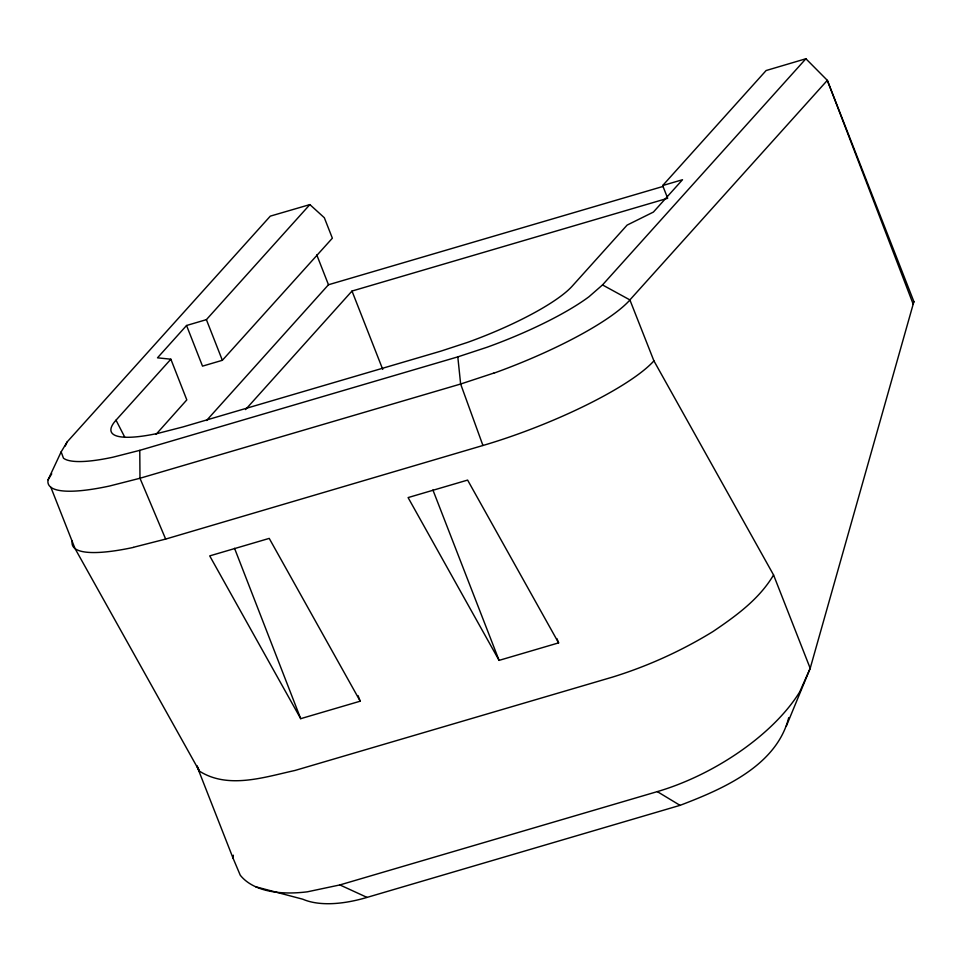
<?xml version="1.0" encoding="UTF-8"?>
<svg xmlns="http://www.w3.org/2000/svg" width="962" height="962" viewBox="0 0 962 962"><rect width="100%" height="100%" fill="white"/><g stroke="black" fill="none" stroke-linecap="round" stroke-linejoin="round"><path stroke-width="1.44" d="M667.496 197.823L662.674 185.546L766.125 70.527L805.903 58.754L827.332 80.339L913.9 301.635L810.196 668.325L799.699 691.943A145.202 69.288 -29.2 0 1 657.311 791.618L339.887 884.932L307.407 891.81A145.13 69.252 -29.2 0 1 240.247 875.192L233.057 858.176L233.321 855.206M255.76 886.796L302.862 899.229A110.582 52.766 -29.2 0 0 367.039 897.402L680.038 805.35C722.294 789.213 776.538 766.113 788.72 717.64M786.267 726.286L810.196 668.325L773.568 574.975L653.907 360.846L629.894 299.904L602.513 284.932L588.997 296.729A122.667 25.746 -21.4 0 1 486.868 347.306L457.804 356.878L139.779 450.348L113.071 457.166A122.667 25.782 -21.4 0 1 63.468 458.189L61.147 451.875L67.136 441.943L270.31 216.137L309.872 204.593L324.326 217.725L332.359 238.191L222.354 360.305L202.513 366.137L186.556 325.493L206.397 319.649L309.872 204.593M912.697 304.329L913.9 301.635M65.272 446.007L67.136 441.943M493.746 373.1L460.642 384.018L139.983 478.258L109.56 486.014A145.178 30.519 -21.4 0 1 48.1 479.761L61.147 451.875M48.1 479.761L51.744 473.809M773.568 574.975C759.198 599.242 735.942 615.981 713.022 631.517C681.517 650.865 647.715 666.209 612.397 677.14L294.973 770.466C264.406 777.152 228.198 789.429 199.423 771.139L74.976 548.448L50.842 487.241M156.097 434.319L186.808 399.891L170.863 359.199L157.479 357.828L186.556 325.493M602.513 284.932L805.903 58.754M124.651 436.964L116.017 420.166L170.863 359.199M206.541 420.502L328.475 284.752L662.95 186.46M245.55 409.572L351.996 291.053L667.688 198.28M629.894 299.904L827.332 80.339L913.191 304.148M133.694 547.234L165.656 539.081L482.936 445.49A145.19 30.543 -21.4 0 0 653.932 360.846M662.674 185.546L682.515 179.726L653.402 212.073L627.104 225.108L572.282 286.063A111.688 23.485 -21.4 0 1 467.544 342.388L440.764 351.166L182.876 426.96L158.297 433.285A111.7 23.485 -21.4 0 1 116.017 420.166M360.209 701.19L300.697 718.674L209.716 555.892L269.228 538.395L360.209 701.19L358.044 695.598M558.597 642.881L467.616 480.086L408.092 497.582L499.074 660.377L558.597 642.881L556.962 638.696M339.887 884.932L367.039 897.402M657.311 791.618L680.038 805.35M197.15 765.932L199.423 771.139M165.656 539.081L139.983 478.258L139.779 450.348M351.996 291.053L382.732 369.384M316.763 254.882L328.475 284.752M206.397 319.649L222.354 360.305M197.042 766.377L233.057 858.176M432.912 489.983L499.074 660.377M234.536 548.292L300.697 718.674M482.936 445.49L460.642 384.018L457.804 356.878M133.465 547.402A145.19 30.519 -21.4 0 1 72.306 540.945M630.038 299.867A145.178 30.471 -21.4 0 1 493.71 373.244"/></g></svg>
